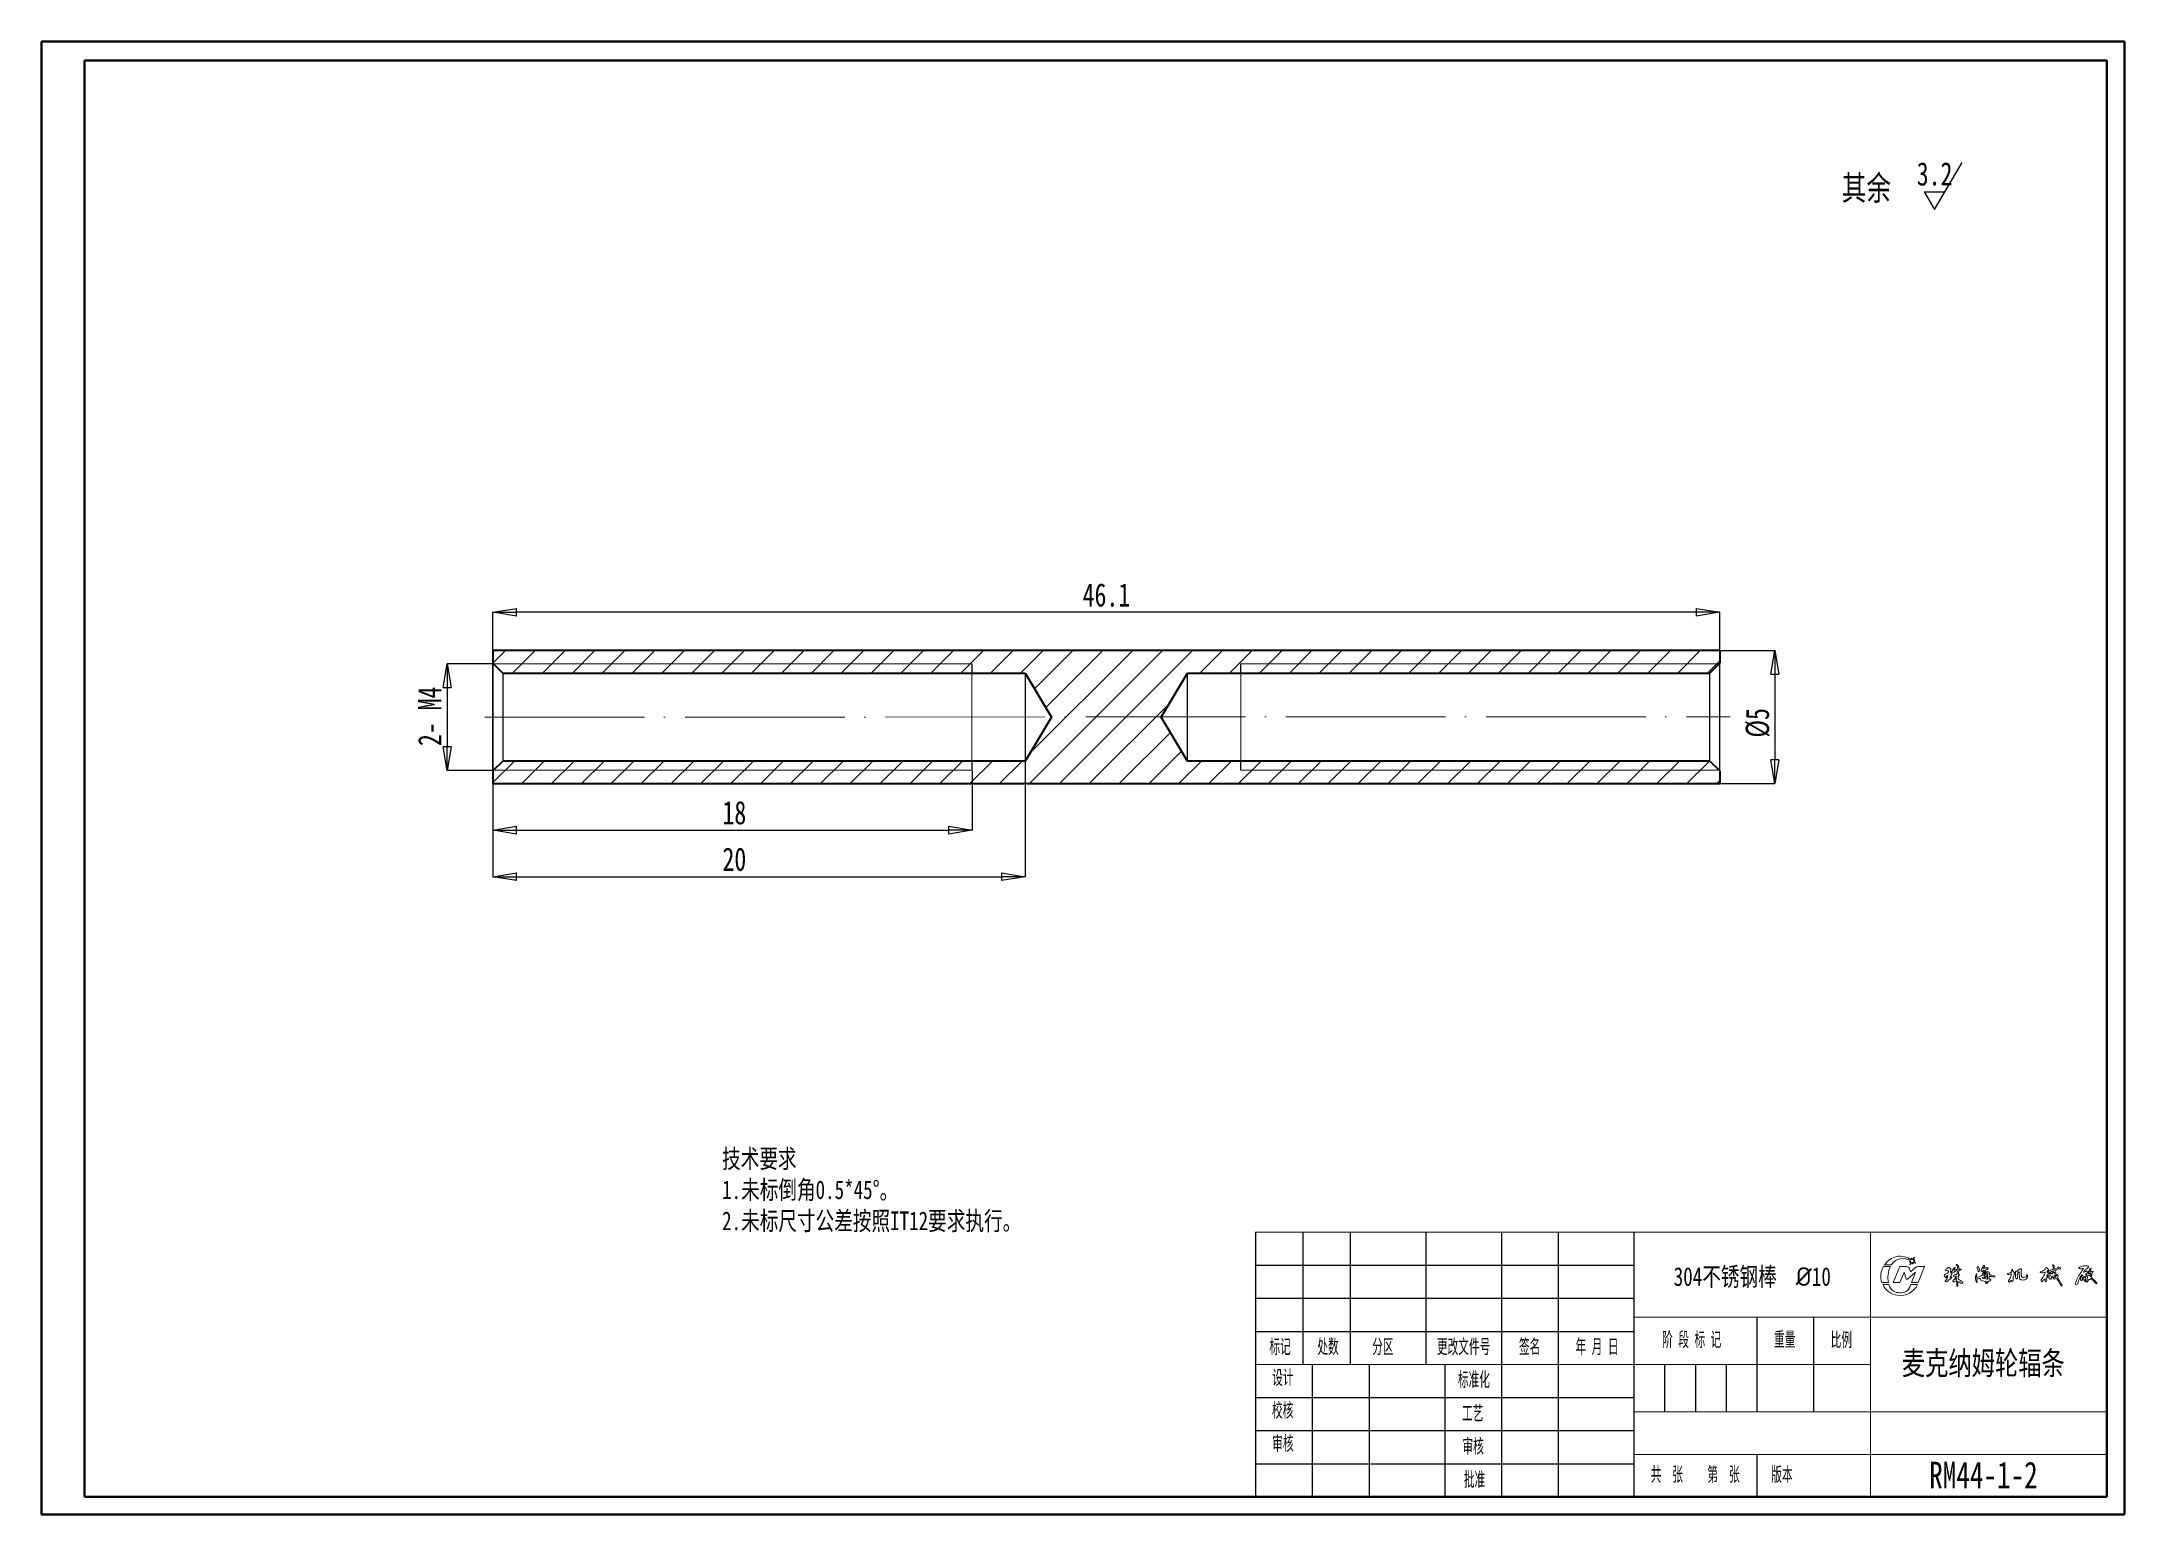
# Model space of a CAD drawing. Header units: millimetres. Extents: x 451 to 764, y 3 to 224.
import ezdxf

# ---------------------------------------------------------------- set-up
doc = ezdxf.new("R2010")
doc.units = ezdxf.units.MM
doc.header["$PDSIZE"] = -1
doc.linetypes.add('ACAD_ISO04W100', pattern=[30, 24, -3, 0, -3])
for name, color, linetype in [('10', 7, 'Continuous'), ('5', 7, 'Continuous'), ('9', 7, 'Continuous')]:
    doc.layers.add(name, color=color, linetype=linetype)
doc.layers.add('中心线', color=6, linetype='ACAD_ISO04W100', lineweight=0)
doc.layers.add('尺寸线', color=100, linetype='Continuous', lineweight=5)
doc.styles.add('SLDTEXTSTYLE1', font='TXT', dxfattribs={"width": 0.75})
doc.dimstyles.new('SLDDIMSTYLE0', dxfattribs={"dimtxt": 3.5, "dimasz": 3.556, "dimexe": 0, "dimexo": 0.0625, "dimgap": 0.875, "dimtad": 1, "dimlfac": 0.25, "dimrnd": 1e-09, "dimzin": 12, "dimdsep": 46, "dimtxsty": 'SLDTEXTSTYLE1', "dimblk1": 'CLOSED', "dimblk2": 'CLOSED', "dimsah": 1, "dimcen": 0.09, "dimadec": 0, "dimazin": 3, "dimtfac": 1, "dimtmove": 0, "dimatfit": 0, "dimldrblk": 'CLOSED', "dimfxl": 1, "dimfrac": 2, "dimtolj": 1, "dimtzin": 12, "dimarcsym": 0})

# ---------------------------------------------------------------- blocks, each defined once
blk = doc.blocks.new('_Closed')
at = {"color": 0, "linetype": 'ByBlock', "lineweight": -2}
for p, q in [((-1, 0.166667), (0, 0)), ((-1, 0.166667), (-1, -0.166667)), ((0, 0), (-1, -0.166667)), ((0, 0), (-1, 0))]:
    blk.add_line(p, q, dxfattribs=at)
blk = doc.blocks.new('*D40')
at = {"layer": 'Defpoints', "color": 0, "linetype": 'Continuous', "transparency": 16777216}
for p in [(518.86, 130.39), (511.97, 114.39), (518.86, 114.39)]:
    blk.add_point(p, dxfattribs=at)
at = {"layer": '尺寸线', "color": 0, "linetype": 'Continuous', "lineweight": -2, "transparency": 16777216}
for p, q in [((518.79, 130.39), (511.97, 130.39)), ((511.97, 126.84), (511.97, 117.95)), ((518.79, 114.39), (511.97, 114.39))]:
    blk.add_line(p, q, dxfattribs=at)
at = {"layer": '尺寸线', "color": 0, "linetype": 'Continuous', "lineweight": -2, "transparency": 16777216, "xscale": 3.556, "yscale": 3.556, "zscale": 3.556}
for p, rotation in [((511.97, 130.39), 90), ((511.97, 114.39), 270)]:
    blk.add_blockref('_Closed', p, dxfattribs=dict(at, rotation=rotation))
at = {"layer": '尺寸线', "color": 0, "linetype": 'Continuous', "lineweight": 18, "transparency": 16777216, "insert": (507.6, 122.51), "char_height": 3.5, "attachment_point": 2, "rotation": 90, "style": 'SLDTEXTSTYLE1'}
blk.add_mtext('\\A1;2- M4', dxfattribs=at)
blk = doc.blocks.new('*D41')
at = {"layer": 'Defpoints', "color": 0, "linetype": 'Continuous', "transparency": 16777216}
for p in [(518.86, 138.15), (518.86, 132.39), (703.26, 132.39)]:
    blk.add_point(p, dxfattribs=at)
at = {"layer": '尺寸线', "color": 0, "linetype": 'Continuous', "lineweight": -2, "transparency": 16777216}
for p, q in [((518.86, 132.46), (518.86, 138.15)), ((699.7, 138.15), (522.41, 138.15)), ((703.26, 132.46), (703.26, 138.15))]:
    blk.add_line(p, q, dxfattribs=at)
at = {"layer": '尺寸线', "color": 0, "linetype": 'Continuous', "lineweight": -2, "transparency": 16777216, "xscale": 3.556, "yscale": 3.556, "zscale": 3.556, "rotation": 180}
blk.add_blockref('_Closed', (518.86, 138.15), dxfattribs=at)
at = {"layer": '尺寸线', "color": 0, "linetype": 'Continuous', "lineweight": -2, "transparency": 16777216, "xscale": 3.556, "yscale": 3.556, "zscale": 3.556}
blk.add_blockref('_Closed', (703.26, 138.15), dxfattribs=at)
at = {"layer": '尺寸线', "color": 0, "linetype": 'Continuous', "lineweight": 18, "transparency": 16777216, "insert": (611.06, 142.52), "char_height": 3.5, "attachment_point": 2, "style": 'SLDTEXTSTYLE1'}
blk.add_mtext('\\A1;46.1', dxfattribs=at)
blk = doc.blocks.new('*D42')
at = {"layer": 'Defpoints', "color": 0, "linetype": 'Continuous', "transparency": 16777216}
for p in [(703.26, 132.39), (703.26, 112.39), (711.52, 112.39)]:
    blk.add_point(p, dxfattribs=at)
at = {"layer": '尺寸线', "color": 0, "linetype": 'Continuous', "lineweight": -2, "transparency": 16777216}
for p, q in [((703.32, 132.39), (711.52, 132.39)), ((711.52, 128.84), (711.52, 115.95)), ((703.32, 112.39), (711.52, 112.39))]:
    blk.add_line(p, q, dxfattribs=at)
at = {"layer": '尺寸线', "color": 0, "linetype": 'Continuous', "lineweight": -2, "transparency": 16777216, "xscale": 3.556, "yscale": 3.556, "zscale": 3.556}
for p, rotation in [((711.52, 132.39), 90), ((711.52, 112.39), 270)]:
    blk.add_blockref('_Closed', p, dxfattribs=dict(at, rotation=rotation))
at = {"layer": '尺寸线', "color": 0, "linetype": 'Continuous', "lineweight": 18, "transparency": 16777216, "insert": (707.15, 121.53), "char_height": 3.5, "attachment_point": 2, "rotation": 90, "style": 'SLDTEXTSTYLE1'}
blk.add_mtext('\\A1;%%c5', dxfattribs=at)
blk = doc.blocks.new('*D43')
at = {"layer": 'Defpoints', "color": 0, "linetype": 'Continuous', "transparency": 16777216}
for p in [(518.86, 114.39), (590.86, 114.39), (590.86, 105.41)]:
    blk.add_point(p, dxfattribs=at)
at = {"layer": '尺寸线', "color": 0, "linetype": 'Continuous', "lineweight": -2, "transparency": 16777216}
for p, q in [((518.86, 114.33), (518.86, 105.41)), ((590.86, 114.33), (590.86, 105.41)), ((522.41, 105.41), (587.3, 105.41))]:
    blk.add_line(p, q, dxfattribs=at)
at = {"layer": '尺寸线', "color": 0, "linetype": 'Continuous', "lineweight": -2, "transparency": 16777216, "xscale": 3.556, "yscale": 3.556, "zscale": 3.556, "rotation": 180}
blk.add_blockref('_Closed', (518.86, 105.41), dxfattribs=at)
at = {"layer": '尺寸线', "color": 0, "linetype": 'Continuous', "lineweight": -2, "transparency": 16777216, "xscale": 3.556, "yscale": 3.556, "zscale": 3.556}
blk.add_blockref('_Closed', (590.86, 105.41), dxfattribs=at)
at = {"layer": '尺寸线', "color": 0, "linetype": 'Continuous', "lineweight": 18, "transparency": 16777216, "insert": (555.14, 109.78), "char_height": 3.5, "attachment_point": 2, "style": 'SLDTEXTSTYLE1'}
blk.add_mtext('\\A1;18', dxfattribs=at)
blk = doc.blocks.new('*D44')
at = {"layer": 'Defpoints', "color": 0, "linetype": 'Continuous', "transparency": 16777216}
for p in [(518.86, 114.29), (598.86, 115.79), (598.86, 98.4)]:
    blk.add_point(p, dxfattribs=at)
at = {"layer": '尺寸线', "color": 0, "linetype": 'Continuous', "lineweight": -2, "transparency": 16777216}
for p, q in [((518.86, 114.23), (518.86, 98.4)), ((598.86, 115.73), (598.86, 98.4)), ((522.41, 98.4), (595.3, 98.4))]:
    blk.add_line(p, q, dxfattribs=at)
at = {"layer": '尺寸线', "color": 0, "linetype": 'Continuous', "lineweight": -2, "transparency": 16777216, "xscale": 3.556, "yscale": 3.556, "zscale": 3.556, "rotation": 180}
blk.add_blockref('_Closed', (518.86, 98.4), dxfattribs=at)
at = {"layer": '尺寸线', "color": 0, "linetype": 'Continuous', "lineweight": -2, "transparency": 16777216, "xscale": 3.556, "yscale": 3.556, "zscale": 3.556}
blk.add_blockref('_Closed', (598.86, 98.4), dxfattribs=at)
at = {"layer": '尺寸线', "color": 0, "linetype": 'Continuous', "lineweight": 18, "transparency": 16777216, "insert": (555.14, 102.78), "char_height": 3.5, "attachment_point": 2, "style": 'SLDTEXTSTYLE1'}
blk.add_mtext('\\A1;20', dxfattribs=at)

msp = doc.modelspace()

# ---------------------------------------------------------------- hatches: boundary and pattern name
at = {"linetype": 'Continuous', "lineweight": 18}
h = msp.add_hatch(dxfattribs=at)
h.set_pattern_fill('ANSI31', style=0)
h.set_pattern_definition([(45, (461.5954, -52.4576), (-2.245064, 2.245064), [])])
h.paths.add_polyline_path([(619.291, 122.393), (623.257, 128.993), (701.757, 128.993), (703.257, 130.493), (703.257, 132.393), (518.857, 132.393), (518.857, 130.493), (520.357, 128.993), (598.857, 128.993), (602.822, 122.393), (598.857, 115.793), (520.357, 115.793), (518.857, 114.293), (518.857, 112.393), (703.257, 112.393), (703.257, 114.293), (701.757, 115.793), (623.257, 115.793)], flags=0)

# ---------------------------------------------------------------- linework, layer by layer
for p, q in [((735.525, 198.72), (739.675, 205.776)), ((733.96, 201.38), (735.525, 198.72)), ((733.96, 201.38), (737.09, 201.38))]:
    msp.add_line(p, q)
at = {"color": 7, "linetype": 'Continuous', "lineweight": 35}
for p, q in [((703.257, 132.393), (518.857, 132.393)), ((518.857, 132.393), (518.857, 130.493)), ((703.257, 132.393), (703.257, 130.493)), ((518.857, 130.493), (520.357, 128.993)), ((520.357, 128.993), (598.857, 128.993)), ((598.857, 128.993), (602.822, 122.393)), ((619.291, 122.393), (623.257, 128.993)), ((623.257, 128.993), (701.757, 128.993)), ((701.757, 128.993), (703.257, 130.493)), ((602.822, 122.393), (598.857, 115.793)), ((623.257, 115.793), (619.291, 122.393)), ((520.357, 115.793), (518.857, 114.293)), ((518.857, 114.293), (518.857, 112.393)), ((598.857, 115.793), (520.357, 115.793)), ((701.757, 115.793), (623.257, 115.793)), ((703.257, 114.293), (701.757, 115.793)), ((703.257, 114.293), (703.257, 112.393)), ((518.857, 112.393), (703.257, 112.393))]:
    msp.add_line(p, q, dxfattribs=at)
at = {"color": 7, "linetype": 'Continuous', "lineweight": 25}
for p, q in [((518.857, 112.393), (518.857, 132.393)), ((703.257, 112.393), (703.257, 132.393)), ((518.857, 130.493), (518.857, 114.293)), ((520.357, 128.993), (520.357, 115.793)), ((590.857, 130.393), (590.857, 128.993)), ((598.857, 128.993), (598.857, 115.793)), ((623.257, 115.793), (623.257, 128.993)), ((631.257, 128.993), (631.257, 130.393)), ((701.757, 115.793), (701.757, 128.993)), ((703.257, 114.293), (703.257, 130.493)), ((590.857, 115.793), (590.857, 114.393)), ((631.257, 114.393), (631.257, 115.793))]:
    msp.add_line(p, q, dxfattribs=at)
at = {"color": 7, "linetype": 'Continuous', "lineweight": 18}
for p, q in [((518.957, 130.393), (590.857, 130.393)), ((631.257, 130.393), (703.157, 130.393)), ((590.857, 114.393), (518.957, 114.393)), ((703.157, 114.393), (631.257, 114.393))]:
    msp.add_line(p, q, dxfattribs=at)
at = {"color": 7, "linetype": 'Continuous', "lineweight": 18, "flags": 128}
for points in [[(590.857, 115.793), (590.857, 115.893), (590.857, 116.191), (590.857, 116.677), (590.857, 117.337), (590.857, 118.151), (590.857, 119.093), (590.857, 120.136), (590.857, 121.247), (590.857, 122.393), (590.857, 123.539), (590.857, 124.651), (590.857, 125.693), (590.857, 126.636), (590.857, 127.449), (590.857, 128.109), (590.857, 128.595), (590.857, 128.893), (590.857, 128.993)], [(631.257, 128.993), (631.257, 128.893), (631.257, 128.595), (631.257, 128.109), (631.257, 127.449), (631.257, 126.636), (631.257, 125.693), (631.257, 124.651), (631.257, 123.539), (631.257, 122.393), (631.257, 121.247), (631.257, 120.136), (631.257, 119.093), (631.257, 118.151), (631.257, 117.337), (631.257, 116.677), (631.257, 116.191), (631.257, 115.893), (631.257, 115.793)]]:
    msp.add_lwpolyline(points, dxfattribs=at)
at = {"layer": '10', "color": 7, "lineweight": 15}
for p, q in [((725.881, 44.972), (725.881, 25.068)), ((690.339, 32.177), (761.423, 32.177)), ((633.471, 25.068), (725.881, 25.068)), ((725.881, 25.068), (725.881, 5.164)), ((690.339, 17.96), (761.423, 17.96)), ((690.339, 11.55), (761.423, 11.55))]:
    msp.add_line(p, q, dxfattribs=at)
at = {"layer": '5', "color": 7, "lineweight": 15}
for p, q in [((633.471, 44.972), (761.423, 44.972)), ((633.471, 44.972), (761.423, 44.972)), ((732.014, 40.809), (732.042, 41.02)), ((732.088, 41.029), (732.208, 40.827)), ((732.208, 40.827), (732.512, 41.204)), ((732.528, 41.194), (732.344, 40.762)), ((732.344, 40.762), (732.583, 40.756)), ((732.588, 40.738), (732.408, 40.603)), ((727.872, 39.79), (728.904, 39.79)), ((729.027, 40.03), (728.029, 40.031)), ((729.316, 37.376), (730.305, 39.778)), ((730.305, 39.778), (731.315, 39.778)), ((730.981, 38.964), (730.309, 37.376)), ((731.269, 37.878), (730.981, 38.964)), ((731.48, 37.878), (731.269, 37.878)), ((732.677, 38.931), (731.48, 37.878)), ((731.711, 40.499), (731.937, 40.65)), ((731.991, 40.481), (731.717, 40.481)), ((731.791, 39.458), (731.924, 38.987)), ((731.837, 40.095), (731.991, 40.481)), ((732.132, 40.41), (731.854, 40.085)), ((731.924, 38.987), (732.598, 39.618)), ((732.048, 37.368), (732.677, 38.931)), ((732.259, 40.191), (732.132, 40.41)), ((732.307, 40.427), (732.305, 40.203)), ((732.632, 40.313), (732.307, 40.427)), ((732.408, 40.603), (732.657, 40.354)), ((733.042, 39.778), (734.043, 39.778)), ((734.043, 39.778), (733.046, 37.368)), ((737.11, 37.517), (737.13, 37.58)), ((737.34, 38.379), (737.311, 38.342)), ((737.442, 38.214), (737.398, 38.071)), ((737.431, 37.977), (737.547, 38.32)), ((737.515, 38.811), (737.577, 38.848)), ((737.61, 39.143), (737.549, 39.176)), ((737.967, 38.86), (738.034, 38.851)), ((737.981, 38.182), (738.027, 38.237)), ((738.027, 38.237), (738.098, 38.229)), ((738.351, 37.515), (738.304, 37.567)), ((738.38, 38.383), (738.375, 38.45)), ((738.445, 38.359), (738.38, 38.383)), ((738.477, 39.279), (738.505, 39.221)), ((738.816, 38.318), (738.775, 38.361)), ((738.788, 37.855), (738.808, 37.549)), ((738.833, 37.932), (738.833, 37.982)), ((738.857, 37.404), (738.833, 37.932)), ((738.96, 39.144), (738.897, 39.171)), ((739.255, 39.226), (739.192, 39.197)), ((741.81, 38.674), (741.86, 38.705)), ((741.87, 37.884), (741.863, 37.817)), ((741.928, 37.923), (741.87, 37.884)), ((741.963, 39.767), (742.023, 39.8)), ((742.023, 39.8), (742.086, 39.769)), ((742.455, 37.969), (742.41, 38.015)), ((742.454, 37.896), (742.455, 37.969)), ((742.856, 39.604), (742.847, 39.532)), ((742.97, 39.699), (742.856, 39.604)), ((742.894, 38.503), (742.917, 38.473)), ((742.912, 39.97), (742.983, 39.956)), ((743.046, 38.975), (742.936, 38.549)), ((742.978, 37.976), (743.016, 38.031)), ((743.012, 39.187), (742.994, 39.242)), ((743.038, 38.179), (743.088, 38.212)), ((743.047, 38.694), (743.086, 38.882)), ((743.172, 38.73), (743.088, 38.67)), ((743.124, 38.644), (743.166, 38.677)), ((743.194, 38.679), (743.223, 38.655)), ((743.47, 38.49), (743.446, 38.338)), ((743.493, 38.246), (743.536, 38.587)), ((743.704, 37.589), (743.644, 37.569)), ((743.941, 37.688), (743.916, 37.621)), ((743.955, 37.875), (743.986, 37.824)), ((744.579, 38.325), (744.57, 38.253)), ((746.481, 38.627), (746.442, 38.666)), ((746.835, 38.627), (746.744, 38.581)), ((747.058, 38.637), (746.997, 38.674)), ((747.108, 37.715), (747.043, 37.716)), ((747.07, 38.549), (747.058, 38.637)), ((747.124, 37.625), (747.108, 37.715)), ((747.135, 39.252), (747.153, 39.327)), ((747.153, 39.327), (747.226, 39.327)), ((747.275, 37.587), (747.205, 37.549)), ((747.489, 38.917), (747.551, 38.854)), ((747.708, 39.019), (747.692, 38.943)), ((747.817, 37.952), (747.892, 37.946)), ((748.04, 38.838), (748.079, 38.905)), ((748.19, 39.017), (748.241, 38.982)), ((751.761, 37.564), (751.703, 37.508)), ((752.152, 37.871), (752.141, 37.945)), ((752.148, 39.376), (752.154, 39.537)), ((752.493, 38.885), (752.553, 38.861)), ((752.6, 38.626), (752.548, 38.608)), ((752.678, 39.318), (752.676, 39.251)), ((752.903, 38.927), (752.715, 38.73)), ((752.843, 38.062), (752.78, 38.098)), ((752.92, 37.882), (752.848, 37.897)), ((752.884, 38.684), (752.991, 38.797)), ((753.284, 39.11), (753.097, 39.053)), ((753.264, 38.96), (753.364, 38.976)), ((753.285, 38.29), (753.27, 38.36)), ((753.276, 38.709), (753.276, 38.768)), ((753.284, 39.995), (753.305, 40.057)), ((753.317, 39.925), (753.284, 39.995)), ((753.647, 39.17), (753.284, 39.11)), ((753.371, 38.089), (753.312, 38.053)), ((753.35, 39.692), (753.317, 39.925)), ((753.489, 38.218), (753.371, 38.089)), ((753.381, 38.973), (753.443, 38.913)), ((753.456, 38.061), (753.574, 38.083)), ((753.534, 38.433), (753.522, 38.418)), ((753.526, 38.75), (753.605, 38.772)), ((753.555, 39.465), (753.609, 39.414)), ((753.829, 38.539), (753.839, 38.462)), ((753.839, 38.462), (753.905, 38.404)), ((753.957, 38.611), (754.025, 38.593)), ((754.042, 38.229), (754.003, 38.167)), ((754.039, 39.704), (754.005, 39.633)), ((754.005, 39.633), (754.063, 39.568)), ((754.476, 39.515), (754.447, 39.593)), ((757.808, 38.451), (757.788, 38.507)), ((757.796, 37.942), (757.809, 38.016)), ((757.893, 37.823), (757.796, 37.942)), ((757.937, 38.939), (758.009, 38.927)), ((758.188, 37.823), (758.13, 37.773)), ((758.281, 38.679), (758.248, 38.597)), ((758.796, 38.682), (758.722, 38.685)), ((758.899, 39.074), (758.87, 38.996)), ((758.87, 38.996), (758.897, 38.941)), ((759.041, 39.551), (759.088, 39.49)), ((759.34, 39.053), (759.394, 38.994)), ((728.622, 37.376), (727.601, 37.372)), ((727.744, 37.108), (728.663, 37.108)), ((730.309, 37.376), (729.316, 37.376)), ((731.974, 37.108), (732.984, 37.108)), ((733.046, 37.368), (732.048, 37.368)), ((738.909, 36.853), (738.872, 36.908)), ((739.043, 36.934), (739.04, 36.87)), ((739.799, 37.346), (739.773, 37.292)), ((741.872, 37.408), (741.814, 37.415)), ((741.915, 37.461), (741.872, 37.408)), ((743.202, 37.318), (743.203, 37.383)), ((746.836, 37.47), (746.777, 37.453)), ((752.292, 37.543), (752.25, 37.489)), ((754.674, 36.875), (754.603, 36.857))]:
    msp.add_line(p, q, dxfattribs=at)
for centre, radius, start, end in [((730.384, 38.566), 2.773, 53.99854, 148.11308), ((730.784, 38.92), 2.078, 56.30183, 147.72417), ((732.067, 41.017), 0.0246, 30.5695, 172.24527), ((732.519, 41.198), 0.00984, 336.84757, 141.15035), ((732.582, 40.746), 0.00984, 306.89987, 88.42974), ((730.273, 38.296), 2.828, 148.10678, 199.0712), ((731.959, 38.21), 3.439, 152.64769, 194.03749), ((731.35, 39.316), 0.463, 17.84837, 94.25997), ((731.717, 40.491), 0.00984, 123.59808, 270), ((731.847, 40.092), 0.00984, 158.25924, 319.48501), ((732.28, 40.204), 0.0246, 210.0475, 359.33925), ((733.1, 38.926), 0.854, 93.88116, 125.93911), ((732.64, 40.336), 0.0246, 250.62338, 44.9943), ((737.186, 38.433), 0.214, 111.73471, 250.43201), ((736.613, 39.754), 1.226, 293.74076, 304.37866), ((736.809, 37.593), 0.707, 52.03613, 64.44068), ((739.115, 36.145), 2.45, 135.77997, 144.14487), ((737.35, 39.214), 0.208, 115.88205, 173.9154), ((737.321, 39.496), 0.315, 235.55963, 273.09561), ((738.184, 39.18), 1.394, 227.57647, 233.63482), ((737.354, 39.397), 0.0949, 90.16643, 177.15274), ((737.546, 38.364), 0.448, 94.00789, 122.49705), ((737.394, 38.329), 0.0834, 171.39316, 285.58996), ((737.3, 37.775), 0.275, 274.20871, 318.69402), ((737.456, 39.603), 0.437, 254.45682, 282.35154), ((737.404, 38.346), 0.0718, 67.96471, 152.63215), ((737.548, 39.364), 0.232, 95.00357, 146.77594), ((737.372, 38.079), 0.0265, 236.67345, 342.78491), ((737.122, 38.073), 0.323, 317.34984, 342.87309), ((737.417, 38.222), 0.0265, 342.78491, 91.18323), ((737.331, 38.798), 0.398, 284.42988, 294.48738), ((737.498, 38.4), 0.036, 338.4925, 93.47325), ((738.355, 36.951), 1.064, 123.39982, 142.88236), ((737.65, 39.493), 0.159, 40.56591, 139.98771), ((737.476, 38.339), 0.0734, 345.40153, 40.67624), ((737.196, 38.985), 0.404, 340.21454, 1.49825), ((737.275, 39.09), 0.339, 343.75878, 9.03261), ((736.652, 39.722), 2.19, 300.69424, 306.31765), ((737.333, 38.717), 0.983, 55.36323, 63.54781), ((737.572, 38.394), 0.404, 317.22654, 337.38014), ((737.882, 38.228), 0.109, 262.75607, 335.03996), ((738.597, 39.831), 0.769, 203.40216, 213.911), ((738.512, 39.105), 0.598, 170.36434, 204.19773), ((737.679, 39.353), 0.285, 328.87571, 9.96208), ((737.7, 38.435), 0.314, 321.28638, 0.14287), ((738.529, 37.381), 0.818, 125.14715, 135.17814), ((738.137, 38.464), 0.126, 96.06335, 192.77441), ((737.681, 39.044), 0.402, 331.4243, 351.08691), ((738.008, 38.155), 0.117, 295.09104, 39.4683), ((738.259, 38.911), 0.194, 117.42123, 158.79048), ((738.298, 38.59), 0.23, 90.76751, 143.3679), ((737.98, 38.647), 0.155, 338.26911, 30.74864), ((738.352, 39.051), 0.185, 126.9119, 170.0414), ((737.353, 39.623), 0.984, 334.47962, 342.72974), ((738.976, 38.97), 0.773, 131.13318, 152.18921), ((738.064, 39.33), 0.56, 294.24208, 316.26159), ((737.599, 37.786), 0.738, 342.7667, 353.93769), ((738.45, 37.666), 0.125, 96.00648, 160.44021), ((738.624, 38.164), 0.379, 99.81165, 131.03223), ((737.454, 38.759), 1.38, 315.43317, 324.4382), ((738.608, 38.6), 0.291, 235.83347, 305.07277), ((738.587, 39.533), 0.121, 71.26752, 170.74483), ((739.193, 38.227), 1.018, 127.31067, 135.32762), ((738.884, 39.168), 0.421, 145.51709, 164.82413), ((738.732, 38.785), 0.491, 93.20974, 117.52757), ((737.904, 39.913), 0.81, 321.3255, 331.19696), ((738.654, 38.444), 0.133, 72.56929, 135.4047), ((738.449, 39.379), 0.365, 290.38055, 312.91964), ((742.965, 34.38), 5.661, 138.66815, 140.81882), ((738.539, 39.593), 0.102, 316.66988, 32.3132), ((738.704, 38.797), 0.226, 267.43343, 338.97668), ((738.723, 39.393), 0.283, 264.95169, 308.03305), ((738.865, 39.06), 0.269, 81.92744, 126.67163), ((738.471, 38.369), 0.349, 314.20692, 351.58046), ((738.668, 37.973), 0.0915, 312.80177, 359.72413), ((738.763, 37.913), 0.0334, 191.77564, 274.76943), ((738.798, 37.962), 0.0402, 30.37273, 163.99607), ((738.762, 37.853), 0.0265, 3.57579, 82.82114), ((738.854, 39.992), 0.0919, 66.69586, 147.69693), ((738.759, 39.9), 0.143, 25.63936, 82.80869), ((738.206, 39.547), 0.797, 356.13915, 31.29985), ((738.881, 39.808), 0.269, 12.6009, 87.89792), ((738.856, 39.467), 0.148, 288.53917, 10.41098), ((743.286, 38.127), 4.411, 169.54971, 172.32807), ((738.302, 39.069), 0.662, 347.61238, 6.50537), ((739.511, 38.018), 0.448, 166.95309, 194.40932), ((737.414, 38.852), 1.816, 336.20184, 340.66322), ((739.75, 38.803), 1.12, 233.13321, 244.16571), ((739.434, 38.737), 0.311, 159.46151, 185.23184), ((739.624, 39.138), 0.659, 220.65354, 233.05021), ((739.267, 38.273), 0.141, 130.87673, 189.16745), ((738.69, 39.638), 0.508, 346.7386, 26.84101), ((740.256, 38.793), 1.115, 166.56195, 177.22767), ((739.561, 39.072), 0.389, 161.24927, 183.02782), ((739.096, 38.547), 0.185, 294.8967, 339.12946), ((739.352, 39.49), 0.171, 169.41921, 216.93768), ((739.322, 39.824), 0.45, 256.37479, 283.87397), ((737.67, 38.05), 1.657, 15.08818, 19.81229), ((739.294, 39.631), 0.407, 264.49128, 284.4301), ((738.27, 36.057), 2.001, 40.12015, 60.26806), ((737.71, 41.685), 2.973, 304.54577, 308.42677), ((739.459, 39.23), 0.16, 52.06811, 100.59966), ((742.026, 38.074), 0.363, 172.67696, 206.24608), ((740.235, 38.494), 1.479, 345.35926, 353.68154), ((744.1, 38.2), 2.417, 186.8083, 198.94544), ((742.197, 38.212), 0.506, 150.43685, 166.48195), ((740.877, 38.794), 0.94, 339.33731, 352.68595), ((742.16, 38.271), 0.348, 165.44538, 199.15041), ((741.405, 38.579), 0.472, 332.22312, 15.46446), ((741.249, 41.281), 3.177, 280.54822, 288.24676), ((741.123, 37.527), 0.794, 355.24294, 21.39194), ((741.812, 39.583), 1.663, 273.97991, 278.85581), ((742.277, 39.647), 0.337, 159.05098, 196.84599), ((742.976, 39.58), 1.022, 181.72603, 206.7303), ((744.003, 39.804), 2.057, 199.4082, 203.32193), ((742.35, 37.48), 0.538, 83.52515, 121.48032), ((742.217, 39.769), 0.131, 179.85433, 247.00262), ((741.938, 39.313), 0.368, 298.71089, 345.13535), ((741.619, 39.32), 0.638, 4.16649, 30.95386), ((742.125, 39.073), 0.818, 278.35182, 308.34024), ((743.196, 39.537), 0.957, 190.29648, 199.45662), ((742.653, 37.871), 0.2, 172.86773, 253.42089), ((743.309, 39.086), 0.778, 144.34957, 170.68907), ((741.371, 38.797), 1.24, 13.13159, 19.52313), ((742.662, 39.16), 0.116, 224.4428, 331.22424), ((742.127, 35.669), 2.064, 70.91261, 76.87081), ((742.378, 38.626), 0.32, 322.56195, 347.73017), ((738.279, 42), 5.039, 330.76649, 333.99261), ((743.278, 38.314), 0.635, 144.60088, 157.4718), ((742.833, 38.104), 0.11, 147.82, 225.32738), ((743.312, 36.815), 1.463, 91.09513, 113.0134), ((743.171, 39.359), 1.397, 252.69997, 262.0361), ((742.365, 38.909), 0.456, 330.18511, 347.99972), ((742.895, 39.062), 0.138, 102.74047, 162.33987), ((743.077, 38.125), 0.575, 241.49331, 269.79703), ((739.154, 42.034), 4.288, 328.44852, 331.21479), ((744.345, 38.026), 1.725, 143.38742, 152.8231), ((742.953, 39.712), 0.209, 239.46341, 298.59173), ((742.968, 39.108), 0.136, 78.85274, 139.1547), ((743.219, 38.249), 0.412, 133.38991, 142.03165), ((742.998, 38.818), 0.354, 256.87561, 276.74517), ((742.129, 39.454), 0.923, 334.36531, 343.16404), ((742.837, 39.863), 0.211, 309.16772, 348.94294), ((741.604, 39.247), 1.551, 21.79876, 27.21515), ((743.494, 38.035), 0.478, 162.46075, 180.49175), ((743.054, 38.529), 0.064, 257.35369, 8.59842), ((743.496, 38.74), 0.508, 135.77568, 152.49696), ((743.073, 38.692), 0.0262, 174.36274, 305.45423), ((743.062, 39.74), 0.212, 267.65225, 307.84646), ((743.277, 36.427), 1.141, 82.33881, 100.222), ((743.181, 38.82), 0.113, 132.13492, 147.01586), ((742.971, 37.901), 0.333, 30.60002, 69.33977), ((743.213, 38.797), 0.152, 87.96358, 135.13708), ((743.14, 38.623), 0.0262, 128.13944, 185.70466), ((743.679, 38.599), 0.565, 177.83307, 186.1836), ((744.823, 38.189), 1.918, 145.28134, 151.83317), ((743.182, 38.656), 0.0262, 62.84712, 128.13944), ((743.076, 38.892), 0.188, 300.7695, 314.15184), ((743.392, 38.839), 0.761, 94.04097, 105.21873), ((743.592, 38.079), 0.78, 110.46738, 119.5821), ((740.048, 38.877), 3.309, 343.36215, 345.88869), ((743.354, 38.091), 0.211, 230.0997, 288.7629), ((742.791, 39.853), 1, 295.31345, 303.35768), ((743.82, 39.114), 0.753, 217.59684, 226.2384), ((743.183, 39.446), 0.177, 291.27437, 335.76256), ((743.129, 39.057), 0.794, 281.26614, 291.01765), ((743.396, 38.619), 0.108, 206.74106, 293.2294), ((743.412, 38.715), 0.132, 358.35224, 134.77651), ((743.71, 38.238), 1.409, 99.23738, 105.30645), ((743.455, 38.82), 0.228, 48.73299, 120.01574), ((743.394, 39.698), 0.329, 261.14893, 286.60528), ((743.42, 38.341), 0.0262, 255.96963, 351.74296), ((743.356, 37.989), 0.118, 304.08962, 16.85772), ((743.444, 38.494), 0.0262, 351.74296, 101.99256), ((742.95, 38.192), 0.546, 341.9753, 5.65657), ((743.473, 39.488), 0.141, 29.98959, 85.48529), ((743.17, 39.698), 0.447, 315.36404, 341.91805), ((743.175, 38.674), 0.371, 346.49377, 5.8595), ((743.331, 37.604), 0.315, 314.57212, 353.66859), ((743.46, 38.686), 0.338, 28.24187, 64.4197), ((744.383, 38.005), 0.706, 155.57345, 184.64559), ((743.8, 38.119), 0.209, 234.80046, 273.26907), ((743.755, 37.962), 0.377, 262.30006, 295.26022), ((743.819, 38.089), 0.222, 74.17181, 110.67067), ((743.686, 38.759), 0.114, 338.24435, 50.47087), ((743.957, 38.656), 0.177, 160.09577, 229.41631), ((743.688, 37.092), 0.828, 71.13597, 81.36517), ((744.006, 39.565), 1.056, 261.08588, 268.85479), ((743.965, 37.562), 0.746, 74.94063, 96.59662), ((744.393, 37.615), 0.458, 152.8165, 170.71013), ((743.507, 34.531), 4.007, 78.08665, 83.14928), ((744.538, 39.203), 0.996, 247.66272, 259.89858), ((744.313, 38.111), 0.341, 38.77309, 86.38804), ((744.428, 38.503), 0.287, 256.86653, 299.54845), ((746.544, 38.65), 0.103, 88.61056, 171.00204), ((746.872, 40.095), 1.519, 255.08217, 265.17792), ((745.913, 41.552), 2.869, 282.75949, 289.69337), ((747.039, 37.588), 0.383, 142.60953, 185.5261), ((744.555, 39.242), 2.602, 326.89245, 332.27689), ((746.319, 40.713), 2.149, 283.87896, 288.39849), ((746.559, 37.914), 0.524, 301.92472, 337.74683), ((745.942, 38.706), 1.139, 323.66249, 352.08888), ((746.851, 39.15), 0.301, 275.53426, 19.80089), ((747.204, 37.63), 0.0806, 183.7166, 270.64392), ((746.874, 38.995), 0.485, 8.57633, 43.3212), ((746.716, 37.849), 0.618, 334.88556, 4.48875), ((749.104, 37.882), 1.773, 174.6877, 179.49849), ((748.833, 37.738), 1.525, 150.74152, 168.3445), ((747.552, 39.111), 0.204, 192.53939, 251.94565), ((747.794, 38.59), 0.311, 157.77031, 200.13057), ((747.306, 38.849), 0.245, 324.71284, 1.10896), ((748.176, 38.285), 0.489, 176.21977, 222.91089), ((744.159, 38.728), 3.552, 353.37041, 358.4457), ((746.824, 38.737), 0.892, 353.22326, 13.37655), ((747.986, 38.646), 0.465, 97.62492, 126.71996), ((747.76, 38.174), 0.264, 299.96091, 333.97474), ((747.838, 39.328), 0.237, 291.38328, 329.59079), ((748.568, 38.405), 0.594, 168.09333, 190.89099), ((751.038, 38.339), 3.053, 180.85757, 185.26996), ((743.76, 39.407), 4.317, 348.24412, 352.41924), ((747.508, 40.059), 1.005, 302.1333, 311.08782), ((747.571, 39.516), 0.795, 309.7516, 321.08318), ((749.564, 37.285), 2.452, 121.01497, 124.68213), ((746.686, 38.67), 1.586, 359.98446, 11.3371), ((751.05, 38.592), 2.779, 178.38568, 183.24953), ((746.104, 38.226), 2.182, 1.34932, 5.47816), ((748.914, 38.209), 0.633, 173.7747, 209.46668), ((748.439, 39.289), 0.17, 345.38413, 144.80873), ((747.839, 37.163), 0.902, 44.49478, 54.49986), ((748.772, 38.959), 1.199, 256.03282, 286.0682), ((751.085, 38.741), 2.556, 171.97534, 186.07816), ((748.158, 38.282), 0.428, 5.2333, 26.02074), ((747.886, 39.404), 0.735, 335.38476, 347.64566), ((748.694, 38.321), 0.109, 179.65304, 263.12671), ((748.806, 38.339), 0.178, 225.36565, 276.03531), ((748.897, 38.931), 0.773, 264.62119, 299.72766), ((748.951, 38.355), 0.569, 285.56644, 4.42241), ((749.18, 38.409), 0.18, 304.03292, 19.3571), ((749.498, 38.355), 0.186, 97.374, 142.60412), ((749.373, 38.43), 0.149, 348.07803, 47.47698), ((751.505, 38.972), 0.118, 164.68104, 236.53228), ((750.769, 41.545), 2.617, 283.75338, 299.43994), ((751.606, 39.224), 0.388, 244.58666, 279.90362), ((752.263, 37.68), 0.699, 168.75715, 188.62986), ((751.754, 37.769), 0.265, 226.63108, 258.92644), ((752.01, 37.588), 0.49, 133.79354, 152.12619), ((755.353, 35.866), 4.226, 146.2824, 150.59117), ((751.757, 39.539), 0.702, 263.10676, 289.05182), ((752.252, 37.363), 0.531, 132.11322, 157.7573), ((750.115, 39.212), 1.992, 329.85284, 336.70089), ((751.829, 37.993), 0.245, 285.90802, 322.94314), ((754.584, 37.124), 2.942, 146.00988, 153.76073), ((751.966, 39.201), 0.326, 273.57476, 301.33654), ((752.195, 37.765), 0.189, 106.80552, 154.70226), ((751.978, 39.426), 0.177, 295.73802, 343.67734), ((752.006, 38.838), 0.155, 333.32896, 33.04183), ((752.693, 37.777), 0.549, 170.09056, 187.70482), ((752.416, 37.698), 0.267, 178.86858, 231.52787), ((752.353, 39.418), 0.232, 92.38317, 148.90354), ((752.143, 37.734), 0.242, 307.91305, 3.57718), ((752.222, 39.415), 0.264, 29.05936, 62.6982), ((753.48, 37.86), 1.102, 177.52003, 185.77892), ((750.847, 38.097), 1.545, 352.93608, 1.78853), ((752.819, 38.179), 0.429, 132.14254, 184.52517), ((751.977, 38.842), 0.847, 34.18843, 55.84857), ((752.727, 38.997), 0.26, 136.29963, 205.60617), ((752.66, 38.241), 0.142, 40.82293, 171.14546), ((752.699, 38.258), 0.179, 178.40215, 296.86375), ((752.655, 38.535), 0.13, 145.75587, 196.87612), ((752.495, 39.42), 0.248, 280.30258, 317.03011), ((752.736, 38.824), 0.186, 120.06604, 168.66267), ((752.812, 38.509), 0.241, 113.55705, 151.15416), ((752.99, 38.79), 0.398, 117.32381, 150.67009), ((752.787, 38.45), 0.119, 260.33848, 339.3398), ((752.978, 39.079), 0.183, 85.12581, 159.15713), ((753.164, 37.989), 0.329, 167.22594, 196.26337), ((752.905, 38.664), 0.0288, 136.79223, 219.18543), ((752.682, 38.513), 0.241, 334.11276, 33.40374), ((753.057, 38.791), 0.205, 101.59953, 138.47708), ((753.312, 37.122), 0.855, 106.59712, 117.29771), ((753.012, 38.778), 0.0288, 50.34535, 136.79223), ((752.752, 40.189), 0.958, 284.62522, 298.58625), ((752.988, 39.062), 0.0754, 291.61523, 331.22067), ((753.58, 39.329), 0.763, 223.91936, 233.06684), ((753.124, 38.964), 0.0937, 106.57999, 138.65368), ((752.557, 38.21), 0.578, 332.27933, 356.40053), ((753.203, 38.77), 0.0958, 211.8628, 320.3412), ((753.355, 38.155), 0.222, 112.33808, 174.96964), ((753.179, 39.735), 0.389, 274.63376, 297.53629), ((753.414, 38.886), 0.181, 162.39629, 220.38071), ((753.269, 38.932), 0.0288, 98.9286, 162.02323), ((753.803, 38.229), 0.522, 173.2568, 199.67777), ((753.338, 39.957), 0.105, 21.32184, 108.17619), ((755.226, 39.868), 1.885, 185.35467, 190.09043), ((753.245, 39.474), 0.141, 323.57903, 26.99106), ((753.368, 38.947), 0.0288, 63.95188, 98.9286), ((753.461, 38.032), 0.0288, 100.81612, 189.86149), ((754.423, 38.718), 1.207, 214.91395, 222.13171), ((752.967, 39.725), 0.541, 356.92747, 29.94288), ((753.672, 38.927), 0.229, 183.43577, 230.57471), ((753.177, 38.371), 0.348, 333.79983, 7.70906), ((754.63, 39.809), 1.129, 185.74219, 197.75807), ((753.568, 38.393), 0.486, 265.22559, 302.16234), ((753.649, 38.385), 0.124, 86.59074, 157.39669), ((753.705, 38.786), 0.213, 84.32528, 129.54923), ((753.068, 38.759), 0.537, 1.34784, 20.86675), ((753.494, 38.423), 0.349, 283.29535, 322.17982), ((753.535, 39.852), 0.443, 279.60894, 299.35701), ((753.586, 39.591), 0.425, 278.36914, 309.82239), ((753.36, 38.271), 0.38, 13.91894, 38.73773), ((752.803, 38.704), 0.969, 358.63909, 17.65342), ((753.599, 38.246), 0.174, 347.88195, 42.25172), ((753.799, 39.276), 0.195, 35.28434, 103.784), ((754.444, 38.871), 0.699, 195.79593, 208.35528), ((753.852, 37.883), 0.101, 17.36706, 104.68947), ((756.388, 37.331), 3.184, 139.74669, 142.61696), ((753.662, 38.575), 0.297, 324.84653, 6.92606), ((755.387, 38.548), 1.573, 203.80113, 217.99314), ((755.76, 38.913), 1.909, 203.01254, 219.36768), ((753.785, 38.399), 0.308, 326.39261, 38.84945), ((754.097, 39.116), 0.591, 53.71884, 95.69989), ((754.499, 39.989), 0.607, 224.06332, 255.8517), ((753.449, 36.923), 0.959, 29.24927, 43.23074), ((752.211, 36.315), 2.494, 23.02971, 33.77647), ((754.276, 39.609), 0.221, 289.88514, 334.75238), ((755.612, 37.945), 1.265, 330.5705, 344.60798), ((759.866, 36.427), 3.257, 150.49191, 158.70448), ((761.179, 36.2), 4.534, 144.39322, 156.18351), ((758.482, 37.064), 1.427, 156.17451, 171.84725), ((755.529, 38.475), 1.848, 333.14693, 340.4125), ((758.217, 37.967), 1.918, 103.38514, 121.96981), ((757.413, 39.724), 0.249, 211.526, 265.05364), ((757.909, 37.746), 0.649, 149.57008, 170.24812), ((756.18, 39.007), 1.496, 321.42723, 333.3333), ((757.576, 39.897), 0.459, 246.3551, 266.49125), ((757.666, 37.844), 0.196, 170.36269, 258.35962), ((758.009, 37.922), 0.538, 126.85048, 184.77042), ((761.226, 36.572), 4.368, 142.57197, 148.72607), ((757.852, 38.263), 0.343, 128.70562, 167.67336), ((757.818, 38.803), 0.691, 93.92541, 113.05638), ((757.543, 37.821), 0.188, 296.26699, 7.90397), ((757.647, 38.096), 0.434, 70.99544, 91.21424), ((757.862, 38.261), 0.198, 105.64458, 152.31163), ((758.56, 37.938), 0.835, 175.57336, 186.27583), ((758.126, 37.874), 0.419, 119.67298, 162.09876), ((757.152, 39.601), 0.712, 328.24474, 340.39086), ((757.831, 39.324), 0.179, 57.68166, 109.54099), ((758.228, 38.538), 1.373, 86.6853, 109.38389), ((757.778, 38.192), 0.178, 279.859, 329.55007), ((758.636, 38.715), 1.039, 133.02447, 141.47338), ((757.618, 37.293), 0.597, 32.44039, 62.65213), ((758.33, 37.461), 0.879, 82.49047, 117.89979), ((757.914, 38.233), 0.133, 277.86904, 342.46026), ((758.043, 38.95), 0.107, 103.22258, 185.78051), ((758.54, 38.79), 0.548, 142.55764, 165.52461), ((758.329, 38.982), 0.318, 124.03824, 166.83196), ((757.985, 37.856), 0.342, 28.2798, 80.59196), ((757.844, 38.634), 0.555, 45.42807, 61.96929), ((758.447, 37.884), 0.423, 219.82796, 272.67461), ((758.326, 37.815), 0.2, 192.14943, 281.43708), ((759.035, 38.475), 1.173, 127.55775, 138.95119), ((757.985, 38.047), 0.302, 312.22426, 354.53917), ((758.271, 39.138), 0.115, 250.82895, 328.87951), ((758.343, 38.661), 0.114, 213.84895, 289.59587), ((758.215, 38.926), 0.256, 284.86175, 320.05275), ((758.361, 39.419), 0.493, 59.89747, 96.25219), ((758.1, 39.968), 0.604, 291.36547, 320.75735), ((758.333, 37.733), 0.119, 285.82337, 359.73893), ((758.465, 38.851), 0.247, 57.89123, 112.61628), ((758.21, 37.545), 1.022, 62.90644, 80.31864), ((758.215, 39.115), 0.404, 298.95203, 321.00139), ((758.29, 38.177), 0.22, 344.00346, 45.24173), ((756.008, 38.208), 2.49, 348.99341, 354.35643), ((758.316, 37.756), 0.331, 297.09266, 351.0472), ((758.088, 38.081), 0.415, 343.37318, 4.79056), ((758.468, 38.992), 0.145, 295.25267, 27.83355), ((758.508, 39.728), 0.155, 292.93388, 49.26034), ((758.817, 37.712), 0.174, 132.8218, 182.25923), ((758.861, 38.809), 0.187, 173.56539, 221.70524), ((758.736, 38.331), 0.139, 19.14625, 116.08979), ((760.301, 38.517), 1.656, 158.37591, 169.09229), ((758.774, 37.952), 0.136, 236.10494, 304.29465), ((759.164, 39.068), 0.406, 149.67755, 171.63458), ((758.941, 38.526), 0.212, 72.4547, 132.90662), ((759.025, 39.262), 0.212, 134.76416, 177.12423), ((756.935, 39.953), 2.852, 312.19317, 316.66432), ((759.005, 38.409), 0.141, 193.22324, 255.94484), ((759.052, 39.369), 0.182, 93.49946, 166.2315), ((759.223, 38.182), 0.826, 102.49944, 113.25453), ((757.92, 39.541), 1.084, 334.51803, 342.68356), ((758.573, 39.573), 0.522, 317.14152, 350.82555), ((758.837, 38.383), 0.174, 320.17858, 12.47358), ((756.981, 38.562), 2.031, 356.01313, 4.70489), ((758.335, 36.833), 1.344, 49.86849, 59.86227), ((759.178, 38.82), 0.215, 86.97612, 128.36632), ((758.21, 38.378), 0.926, 347.3147, 356.93361), ((761.331, 40.153), 2.971, 221.73635, 227.72098), ((758.841, 38.497), 0.34, 330.1538, 9.64947), ((759.577, 38.644), 0.412, 149.89594, 192.59769), ((759.285, 38.872), 0.189, 73.34155, 120.35971), ((764.155, 42.586), 6.846, 223.64523, 226.8958), ((759.18, 39.076), 0.229, 280.20216, 339.20847), ((749.92, 28.75), 13.165, 42.33545, 44.36126), ((758.173, 36.039), 2.024, 45.44785, 49.88656), ((756.983, 34.876), 3.825, 39.85673, 45.75202), ((730.296, 38.258), 2.799, 204.25819, 263.22268), ((730.076, 37.309), 1.427, 188.07778, 239.36943), ((730.374, 38.182), 2.338, 243.98588, 292.70965), ((730.418, 38.252), 2.81, 260.74299, 335.98713), ((729.629, 37.852), 2.46, 312.06403, 342.41098), ((737.303, 38.604), 1.105, 259.91518, 270.87813), ((738.553, 38.384), 0.892, 256.86891, 284.61724), ((738.781, 37.547), 0.0265, 264.40984, 3.57579), ((736.357, 37.077), 2.521, 356.16, 7.45446), ((738.933, 37.183), 0.331, 265.92367, 288.99747), ((739.423, 37.308), 0.417, 152.93266, 192.2151), ((739.227, 37.044), 0.215, 170.8204, 210.91739), ((738.414, 37.147), 0.605, 353.48882, 6.8611), ((739.102, 37.365), 0.141, 53.29979, 111.01202), ((739.074, 36.946), 0.545, 40.42099, 78.10447), ((739.634, 37.46), 0.217, 227.82776, 309.58112), ((743.323, 37.385), 0.139, 208.77301, 271.37545), ((743.323, 37.037), 0.366, 86.44899, 109.08666), ((743.364, 37.441), 0.198, 259.12262, 341.84204), ((743.335, 37.509), 0.106, 275.85777, 27.63047), ((747.803, 38.812), 1.703, 227.76456, 232.93961), ((755.399, 37.824), 1.194, 201.2342, 216.21796), ((753.814, 36.596), 0.812, 29.13681, 40.08432), ((757.087, 39.114), 3.159, 215.24554, 219.50841), ((754.756, 37.038), 0.237, 191.22426, 229.74851), ((754.242, 36.945), 0.437, 350.69717, 21.33761), ((756.871, 37.21), 0.194, 144.17237, 214.89385), ((756.839, 37.293), 0.232, 236.57187, 353.53592), ((760.016, 37.634), 0.45, 199.81102, 248.88841), ((759.817, 37.311), 0.103, 291.03733, 9.09892)]:
    msp.add_arc(centre, radius, start, end, dxfattribs=at)
at = {"layer": '9', "color": 7, "lineweight": 40}
for p, q in [((764.059, 223.946), (451.024, 223.946)), ((451.024, 223.946), (451.024, 2.532)), ((764.059, 2.532), (764.059, 223.946)), ((764.059, 223.946), (764.059, 2.532)), ((457.462, 221.121), (761.428, 221.121)), ((457.462, 221.121), (457.462, 5.164)), ((761.428, 221.121), (761.428, 5.164)), ((457.462, 5.164), (761.428, 5.164)), ((451.024, 2.532), (764.059, 2.532))]:
    msp.add_line(p, q, dxfattribs=at)
at = {"layer": '9', "color": 7}
for p, q in [((633.471, 44.972), (633.471, 5.164)), ((640.58, 44.972), (640.58, 25.068)), ((647.688, 44.972), (647.688, 25.068)), ((659.062, 44.972), (659.062, 25.068)), ((670.435, 44.972), (670.435, 5.164)), ((678.965, 44.972), (678.965, 5.164)), ((690.339, 44.972), (690.339, 5.164)), ((633.471, 39.996), (690.339, 39.996)), ((633.471, 35.02), (690.339, 35.02)), ((708.821, 32.177), (708.821, 17.96)), ((717.351, 32.177), (717.351, 17.96)), ((633.471, 30.044), (690.339, 30.044)), ((642.002, 25.068), (642.002, 5.164)), ((650.532, 25.068), (650.532, 5.164)), ((661.905, 25.068), (661.905, 5.164)), ((694.959, 25.068), (694.959, 17.96)), ((699.58, 25.068), (699.58, 17.96)), ((704.2, 25.068), (704.2, 17.96)), ((633.471, 20.092), (690.339, 20.092)), ((633.471, 15.116), (690.339, 15.116)), ((633.471, 10.14), (690.339, 10.14)), ((708.821, 11.55), (708.821, 5.164))]:
    msp.add_line(p, q, dxfattribs=at)
at = {"layer": '中心线'}
msp.add_line((517.651, 122.393), (704.793, 122.443), dxfattribs=at)

# ---------------------------------------------------------------- texts
at = {"attachment_point": 1}
for s, width, gutter_width, insert, char_height in [('{\\fHYSWLongFangSong|b0|i0|c134|p2;其余}', 3138.21785, 18.678, (721.579, 203.817), 3.7059), ('{\\fHYSWLongFangSong|b0|i0|c134|p2;3.2}', 4.23072, 17.5, (732.859, 205.823), 3.5), ('{\\fHYSWLongFangSong|b0|i0|c134|p2;技术要求\\P1.未标倒角0.5*45%%D。\\P2.未标尺寸公差按照IT12要求执行。}', 64.85442, 0.9, (553.292, 57.4), 2.8), ('{\\fHYSWLongFangSong|b0|i0|c134|p2;RM44-1-2}', 235.06092, 1.2, (734.719, 10.45), 4)]:
    msp.add_mtext_dynamic_manual_height_columns(s, width=width, gutter_width=gutter_width, heights=[0], dxfattribs=dict(at, insert=insert, char_height=char_height))
for s, insert, char_height, width in [('{\\fHYSWLongFangSong|b0|i0|c134|p2;304不锈钢棒  \\fISOCPEUR|b0|i0|c0|p34;%%C\\fHYSWLongFangSong|b0|i0|c134|p2;10}', (696.326, 39.685), 2.8, 77.03924), ('{\\fHYSWLongFangSong|b0|i0|c134|p2;麦克纳姆轮辐条}', (730.613, 27.018), 3.5, 235.06092)]:
    msp.add_mtext(s, dxfattribs=dict(at, insert=insert, char_height=char_height, width=width))
at = {"layer": '9', "color": 7, "char_height": 2.14254, "attachment_point": 2, "style": 'SLDTEXTSTYLE1'}
for s, insert in [('{\\fHYSWLongFangSong|b0|i0|c134|p2;标记}', (637.168, 28.84)), ('{\\fHYSWLongFangSong|b0|i0|c134|p2;处数}', (644.37, 28.84)), ('{\\fHYSWLongFangSong|b0|i0|c134|p2;分区}', (652.616, 28.84)), ('{\\fHYSWLongFangSong|b0|i0|c134|p2;更改文件号}', (664.753, 28.84)), ('{\\fHYSWLongFangSong|b0|i0|c134|p2;签名}', (674.675, 28.84)), ('{\\fHYSWLongFangSong|b0|i0|c134|p2;年 月 日}', (684.8, 28.84)), ('{\\fHYSWLongFangSong|b0|i0|c134|p2;阶 段 标 记}', (699.037, 29.909)), ('{\\fHYSWLongFangSong|b0|i0|c134|p2;重量}', (713.009, 29.949)), ('{\\fHYSWLongFangSong|b0|i0|c134|p2;比例}', (721.525, 29.869)), ('{\\fHYSWLongFangSong|b0|i0|c134|p2;设计}', (637.587, 24.191)), ('{\\fHYSWLongFangSong|b0|i0|c134|p2;标准化}', (666.295, 23.901)), ('{\\fHYSWLongFangSong|b0|i0|c134|p2;校核}', (637.552, 19.28)), ('{\\fHYSWLongFangSong|b0|i0|c134|p2;工艺}', (666.11, 18.834)), ('{\\fHYSWLongFangSong|b0|i0|c134|p2;审核}', (637.589, 14.284)), ('{\\fHYSWLongFangSong|b0|i0|c134|p2;审核}', (666.183, 13.872)), ('{\\fHYSWLongFangSong|b0|i0|c134|p2;共  张}', (695.293, 9.642)), ('{\\fHYSWLongFangSong|b0|i0|c134|p2;第  张}', (703.813, 9.642)), ('{\\fHYSWLongFangSong|b0|i0|c134|p2;版本}', (712.597, 9.627)), ('{\\fHYSWLongFangSong|b0|i0|c134|p2;批准}', (666.392, 8.872))]:
    msp.add_mtext(s, dxfattribs=dict(at, insert=insert))

# ---------------------------------------------------------------- dimensions: what is measured, and where the dimension line sits
at = {"layer": '尺寸线', "color": 7, "linetype": 'Continuous', "lineweight": 18}
for base, p1, p2, picture, middle in [((518.857, 138.149), (703.257, 132.393), (518.857, 132.393), '*D41', (611.057, 138.149)), ((598.857, 98.402), (518.857, 114.293), (598.857, 115.793), '*D44', (555.14, 98.402)), ((590.857, 105.406), (518.857, 114.393), (590.857, 114.393), '*D43', (555.14, 105.406))]:
    dim = msp.add_linear_dim(base=base, p1=p1, p2=p2, angle=0, dimstyle='SLDDIMSTYLE0', dxfattribs=at)
    dim.commit()
    dim.dimension.update_dxf_attribs({"geometry": picture, "text_midpoint": middle, "dimtype": 160})
for base, p1, p2, text, picture, middle in [((711.524, 112.393), (703.257, 132.393), (703.257, 112.393), '%%c<>', '*D42', (711.524, 121.533)), ((511.971, 114.393), (518.857, 130.393), (518.857, 114.393), '2- M4', '*D40', (511.971, 122.511))]:
    dim = msp.add_linear_dim(base=base, p1=p1, p2=p2, angle=90, text=text, dimstyle='SLDDIMSTYLE0', dxfattribs=at)
    dim.commit()
    dim.dimension.update_dxf_attribs({"geometry": picture, "text_midpoint": middle, "dimtype": 160})

doc.saveas('drawing.dxf')
